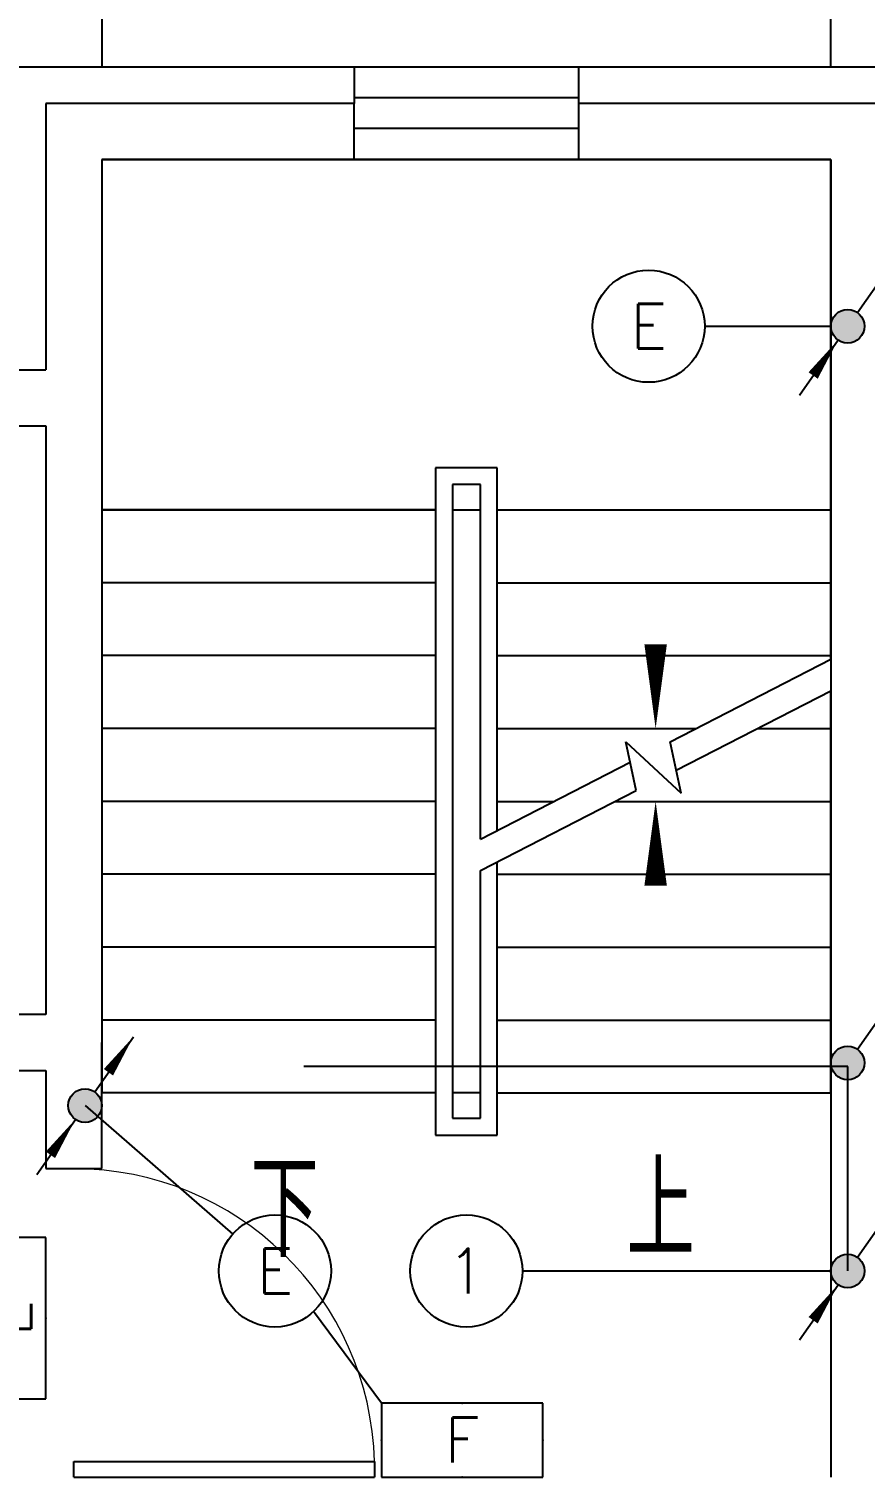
# Model space of a CAD drawing. Extents: x 4483878 to 4539156, y -49303 to -24364.
# Drawn here: x 4499328 to 4502310, y -35249 to -30084 of the extents above; entities that cross this region are included whole.
import ezdxf
from ezdxf.enums import TextEntityAlignment as Align

# ---------------------------------------------------------------- set-up
doc = ezdxf.new("R2010")
doc.units = 0
doc.header["$LTSCALE"] = 1000
doc.header["$MEASUREMENT"] = 0
for name, color, linetype in [('DIM_SYMB', 3, 'Continuous'), ('EQUIP-照明', 3, 'Continuous'), ('LAYER3', 7, 'Continuous'), ('SURFACE', 6, 'Continuous'), ('TEL_TEXT', 7, 'Continuous'), ('图层1', 7, 'Continuous')]:
    doc.layers.add(name, color=color, linetype=linetype)
doc.styles.add('_TCH_DIM', font='SIMPLEX', dxfattribs={"bigfont": 'GBCBIG'})
doc.styles.add('_TEL_ATTDEF', font='simplex.shx', dxfattribs={"width": 0.8, "height": 3, "bigfont": 'hztxt.shx'})
doc.styles.add('_TEL_DIM', font='SIMPLEX', dxfattribs={"width": 0.8, "height": 3.5, "bigfont": 'HZTXT'})

# ---------------------------------------------------------------- blocks, each defined once
blk = doc.blocks.new('$equip$00001838')
blk.add_circle((0, 0), 0.5)
at = {"color": 7, "style": '_TEL_DIM'}
blk.add_attdef('$TEXT$', text='', height=0.4, dxfattribs=at).set_placement((0, 0), align=Align.MIDDLE_CENTER)
at = {"color": 7, "style": '_TEL_DIM', "flags": 1}
blk.add_attdef('A', text='', height=0.00002, dxfattribs=at).set_placement((0, 0), align=Align.MIDDLE_CENTER)
blk = doc.blocks.new('$equip$00001776')
for p, q in [((0.72, 0.66), (-0.72, 0.66)), ((-0.72, 0.66), (-0.72, 0)), ((0.72, 0), (0.72, 0.66)), ((-0.72, 0), (0.72, 0))]:
    blk.add_line(p, q)
for p in [(0, 0.66), (-0.72, 0.33), (0.72, 0.33), (0, 0)]:
    blk.add_point(p)
at = {"color": 7, "style": '_TEL_DIM'}
blk.add_attdef('$TEXT$', text='', height=0.4, dxfattribs=at).set_placement((0, 0.33), align=Align.MIDDLE_CENTER)
at = {"color": 7, "style": '_TEL_DIM', "flags": 1}
blk.add_attdef('A', text='', height=0.00002, dxfattribs=at).set_placement((0, 0), align=Align.MIDDLE_CENTER)
blk = doc.blocks.new('$TCHSYS$WIN2D')
for p, q in [((-0.5, 0.5), (0.5, 0.5)), ((0.5, 0.1667), (-0.5, 0.1667)), ((0.5, -0.1667), (-0.5, -0.1667)), ((-0.5, -0.5), (0.5, -0.5))]:
    blk.add_line(p, q)
blk = doc.blocks.new('$DorLib2D$00000001')
for p, q in [((0.45, 0.975), (0.5, 0.975)), ((0.45, 0), (0.45, 0.975)), ((0.5, 0), (0.5, 0.975)), ((0.5, 0), (0.45, 0))]:
    blk.add_line(p, q)
at = {"lineweight": 13}
blk.add_arc((0.475, 0), 0.975, 91.4693, 180, dxfattribs=at)

msp = doc.modelspace()

# ---------------------------------------------------------------- hatches: boundary and pattern name
at = {"layer": 'LAYER3'}
h = msp.add_hatch(color=0, dxfattribs=at)
edge = h.paths.add_edge_path()
edge.add_arc((4502248.1, -31144.3), 60, 0, 360)
h = msp.add_hatch(color=0, dxfattribs=at)
edge = h.paths.add_edge_path()
edge.add_arc((4502248.1, -33772.1), 60, 0, 360)
h = msp.add_hatch(color=0, dxfattribs=at)
edge = h.paths.add_edge_path()
edge.add_arc((4499528.1, -33924.3), 60, 0, 360)
h = msp.add_hatch(color=0, dxfattribs=at)
edge = h.paths.add_edge_path()
edge.add_arc((4502248.1, -34514.3), 60, 0, 360)

# ---------------------------------------------------------------- linework, layer by layer
at = {"color": 7}
for p, q in [((4499388.1, -30349.3), (4499388.1, -31299.3)), ((4500488.1, -30349.3), (4499388.1, -30349.3)), ((4500488.1, -30549.3), (4500488.1, -30349.3)), ((4502388.1, -30349.3), (4501288.1, -30349.3)), ((4501288.1, -30349.3), (4501288.1, -30549.3)), ((4499588.1, -30549.3), (4499588.1, -31399.3)), ((4499588.1, -30549.3), (4500488.1, -30549.3)), ((4502188.1, -30549.3), (4499588.1, -30549.3)), ((4499588.1, -30549.3), (4499588.1, -31799.3)), ((4501288.1, -30549.3), (4502188.1, -30549.3)), ((4502188.1, -30549.3), (4502188.1, -32299.3)), ((4502188.1, -31799.3), (4502188.1, -30549.3)), ((4496988.1, -31299.3), (4499388.1, -31299.3)), ((4499588.1, -31399.3), (4499588.1, -33699.3)), ((4497188.1, -31499.3), (4499388.1, -31499.3)), ((4499388.1, -31499.3), (4499388.1, -33599.3)), ((4500998.1, -31649.3), (4500778.1, -31649.3)), ((4500778.1, -31649.3), (4500778.1, -34029.3)), ((4500998.1, -32943), (4500998.1, -31649.3)), ((4500938.1, -31709.3), (4500838.1, -31709.3)), ((4500838.1, -31709.3), (4500838.1, -33969.3)), ((4500938.1, -32973.8), (4500938.1, -31709.3)), ((4499588.1, -31799.3), (4499588.1, -33879.3)), ((4500778.1, -31799.3), (4499588.1, -31799.3)), ((4499588.1, -31799.3), (4500778.1, -31799.3)), ((4500838.1, -31799.3), (4500838.1, -33879.3)), ((4500838.1, -31799.3), (4500938.1, -31799.3)), ((4500938.1, -32973.8), (4500938.1, -31799.3)), ((4500998.1, -31799.3), (4502188.1, -31799.3)), ((4500998.1, -31799.3), (4502188.1, -31799.3)), ((4502188.1, -32332.3), (4502188.1, -31799.3)), ((4500778.1, -32059.3), (4499588.1, -32059.3)), ((4500998.1, -32059.3), (4502188.1, -32059.3)), ((4500778.1, -32319.3), (4499588.1, -32319.3)), ((4500998.1, -32319.3), (4502188.1, -32319.3)), ((4501614.4, -32626.8), (4502188.1, -32332.3)), ((4502188.1, -32299.3), (4502188.1, -35249.3)), ((4501636.2, -32728), (4502188.1, -32444.7)), ((4502188.1, -33879.3), (4502188.1, -32444.7)), ((4500778.1, -32579.3), (4499588.1, -32579.3)), ((4500998.1, -32579.3), (4501706.9, -32579.3)), ((4501925.9, -32579.3), (4502188.1, -32579.3)), ((4501494.1, -32800.9), (4501456.5, -32626.5)), ((4501456.5, -32626.5), (4501653.8, -32809.3)), ((4501653.8, -32809.3), (4501614.4, -32626.8)), ((4500938.1, -32973.8), (4501472.3, -32699.7)), ((4500778.1, -32839.3), (4499588.1, -32839.3)), ((4500938.1, -33086.2), (4501494.1, -32800.9)), ((4500998.1, -32839.3), (4501200.3, -32839.3)), ((4501419.3, -32839.3), (4502188.1, -32839.3)), ((4500998.1, -34029.3), (4500998.1, -33055.4)), ((4500778.1, -33099.3), (4499588.1, -33099.3)), ((4500938.1, -33879.3), (4500938.1, -33086.2)), ((4500938.1, -33969.3), (4500938.1, -33086.2)), ((4500998.1, -33099.3), (4502188.1, -33099.3)), ((4500778.1, -33359.3), (4499588.1, -33359.3)), ((4500998.1, -33359.3), (4502188.1, -33359.3)), ((4499388.1, -33599.3), (4498925.6, -33599.3)), ((4500778.1, -33619.3), (4499588.1, -33619.3)), ((4500998.1, -33619.3), (4502188.1, -33619.3)), ((4499588.1, -34149.3), (4499588.1, -33699.3)), ((4498925.6, -33799.3), (4499388.1, -33799.3)), ((4499388.1, -33799.3), (4499388.1, -34149.3)), ((4500778.1, -33879.3), (4499588.1, -33879.3)), ((4500938.1, -33879.3), (4500838.1, -33879.3)), ((4500998.1, -33879.3), (4502188.1, -33879.3)), ((4500838.1, -33969.3), (4500938.1, -33969.3)), ((4500778.1, -34029.3), (4500998.1, -34029.3)), ((4499388.1, -34149.3), (4499588.1, -34149.3))]:
    msp.add_line(p, q, dxfattribs=at)
msp.add_lwpolyline([(4502188.1, -30219.3), (4502188.1, -28439.3), (4499588.1, -28439.3), (4499588.1, -30219.3)], dxfattribs=at)
at = {"layer": 'DIM_SYMB', "color": 7}
for points in [[(4500213.1, -34009.3, 0, 0, 0), (4500213.1, -31174.3, 0, 0, 0), (4501563.1, -31174.3, 0, 0, 0), (4501563.1, -32579.3, 0, 80, 0), (4501563.1, -32279.3, 0, 0, 0)], [(4501563.1, -34009.3, 0, 0, 0), (4501563.1, -32839.3, 0, 80, 0), (4501563.1, -33139.3, 0, 0, 0)]]:
    msp.add_lwpolyline(points, format="xyseb", dxfattribs=at)
at = {"layer": 'LAYER3', "color": 0}
for p, q in [((4502282.6, -31095.2), (4502420.5, -30898.8)), ((4502075.7, -31389.8), (4502213.6, -31193.4)), ((4502282.6, -33722.9), (4502420.5, -33526.5)), ((4499562.6, -33875.2), (4499700.5, -33678.8)), ((4499355.7, -34169.8), (4499493.6, -33973.4)), ((4502282.6, -34465.2), (4502420.5, -34268.8)), ((4502075.7, -34759.8), (4502213.6, -34563.4))]:
    msp.add_line(p, q, dxfattribs=at)
for points in [[(4502213.6, -31193.4, 0, 40, 0), (4502124.8, -31320, 40, 40, 0)], [(4499700.5, -33678.8, 0, 40, 0), (4499611.6, -33805.4, 40, 40, 0)], [(4499493.6, -33973.4, 0, 40, 0), (4499404.8, -34100, 40, 40, 0)], [(4502213.6, -34563.4, 0, 40, 0), (4502124.8, -34690, 40, 40, 0)]]:
    msp.add_lwpolyline(points, format="xyseb", dxfattribs=at)
for centre in [(4502248.1, -31144.3), (4502248.1, -33772.1), (4499528.1, -33924.3), (4502248.1, -34514.3)]:
    msp.add_circle(centre, 60, dxfattribs=at)
at = {"layer": 'SURFACE'}
for p, q in [((4499258.1, -30219.3), (4500488.1, -30219.3)), ((4500488.1, -30219.3), (4500488.1, -30349.3)), ((4501288.1, -30219.3), (4501288.1, -30349.3)), ((4501288.1, -30219.3), (4502518.1, -30219.3))]:
    msp.add_line(p, q, dxfattribs=at)
at = {"layer": 'TEL_TEXT'}
msp.add_line((4502248.1, -33784.7), (4500308.7, -33784.7), dxfattribs=at)
at = {"layer": '图层1', "color": 4}
for p, q in [((4501738.1, -31144.3), (4502188.1, -31144.3)), ((4502248.1, -34514.3), (4502248.1, -33784.7)), ((4499528.1, -33924.3), (4500054.7, -34382.9)), ((4501088.1, -34514.3), (4502188.1, -34514.3)), ((4500585, -34985.3), (4500343.3, -34659.3))]:
    msp.add_line(p, q, dxfattribs=at)

# ---------------------------------------------------------------- block references
at = {"color": 7, "xscale": 800, "yscale": -330, "zscale": 330}
msp.add_blockref('$TCHSYS$WIN2D', (4500888.1, -30384.3), dxfattribs=at)
at = {"color": 7, "xscale": 1100, "yscale": 1100, "zscale": 200, "rotation": 269.9999999999353}
msp.add_blockref('$DorLib2D$00000001', (4499488.1, -34699.3), dxfattribs=at)
at = {"layer": 'EQUIP-照明', "color": 4}
ref = msp.add_blockref('$equip$00001838', (4501538.1, -31144.3), dxfattribs=dict(at, xscale=400, yscale=400, zscale=400))
ref.add_attrib('$TEXT$', 'E', dxfattribs={"layer": '0', "color": 7, "height": 160, "style": '_TEL_ATTDEF'}).set_placement((4501538.1, -31144.3), align=Align.MIDDLE_CENTER)
ref = msp.add_blockref('$equip$00001838', (4500205.5, -34514.3), dxfattribs=dict(at, xscale=400, yscale=400, zscale=400))
ref.add_attrib('$TEXT$', 'E', dxfattribs={"layer": '0', "color": 7, "height": 160, "style": '_TEL_ATTDEF'}).set_placement((4500205.5, -34514.3), align=Align.MIDDLE_CENTER)
ref = msp.add_blockref('$equip$00001838', (4500888.1, -34514.3), dxfattribs=dict(at, xscale=400, yscale=400, zscale=400))
ref.add_attrib('$TEXT$', '1', dxfattribs={"layer": '0', "color": 7, "height": 160, "style": '_TEL_ATTDEF'}).set_placement((4500888.1, -34514.3), align=Align.MIDDLE_CENTER)
ref = msp.add_blockref('$equip$00001776', (4499388.1, -34682.4), dxfattribs=dict(at, xscale=400, yscale=400, zscale=400, rotation=90))
ref.add_attrib('$TEXT$', 'E', dxfattribs={"layer": '0', "color": 7, "height": 160, "rotation": 90, "style": '_TEL_ATTDEF'}).set_placement((4499256.1, -34682.4), align=Align.MIDDLE_CENTER)
ref = msp.add_blockref('$equip$00001776', (4500873, -35249.3), dxfattribs=dict(at, xscale=400, yscale=400, zscale=400))
ref.add_attrib('$TEXT$', 'F', dxfattribs={"layer": '0', "color": 7, "height": 160, "style": '_TEL_ATTDEF'}).set_placement((4500873, -35117.3), align=Align.MIDDLE_CENTER)

# ---------------------------------------------------------------- texts
at = {"layer": 'DIM_SYMB', "color": 7, "style": '_TCH_DIM'}
for s, p in [('下', (4500118.2, -34464.3)), ('上', (4501458.9, -34464.3))]:
    msp.add_text(s, height=337.6, dxfattribs=at).set_placement(p)

doc.saveas('drawing.dxf')
